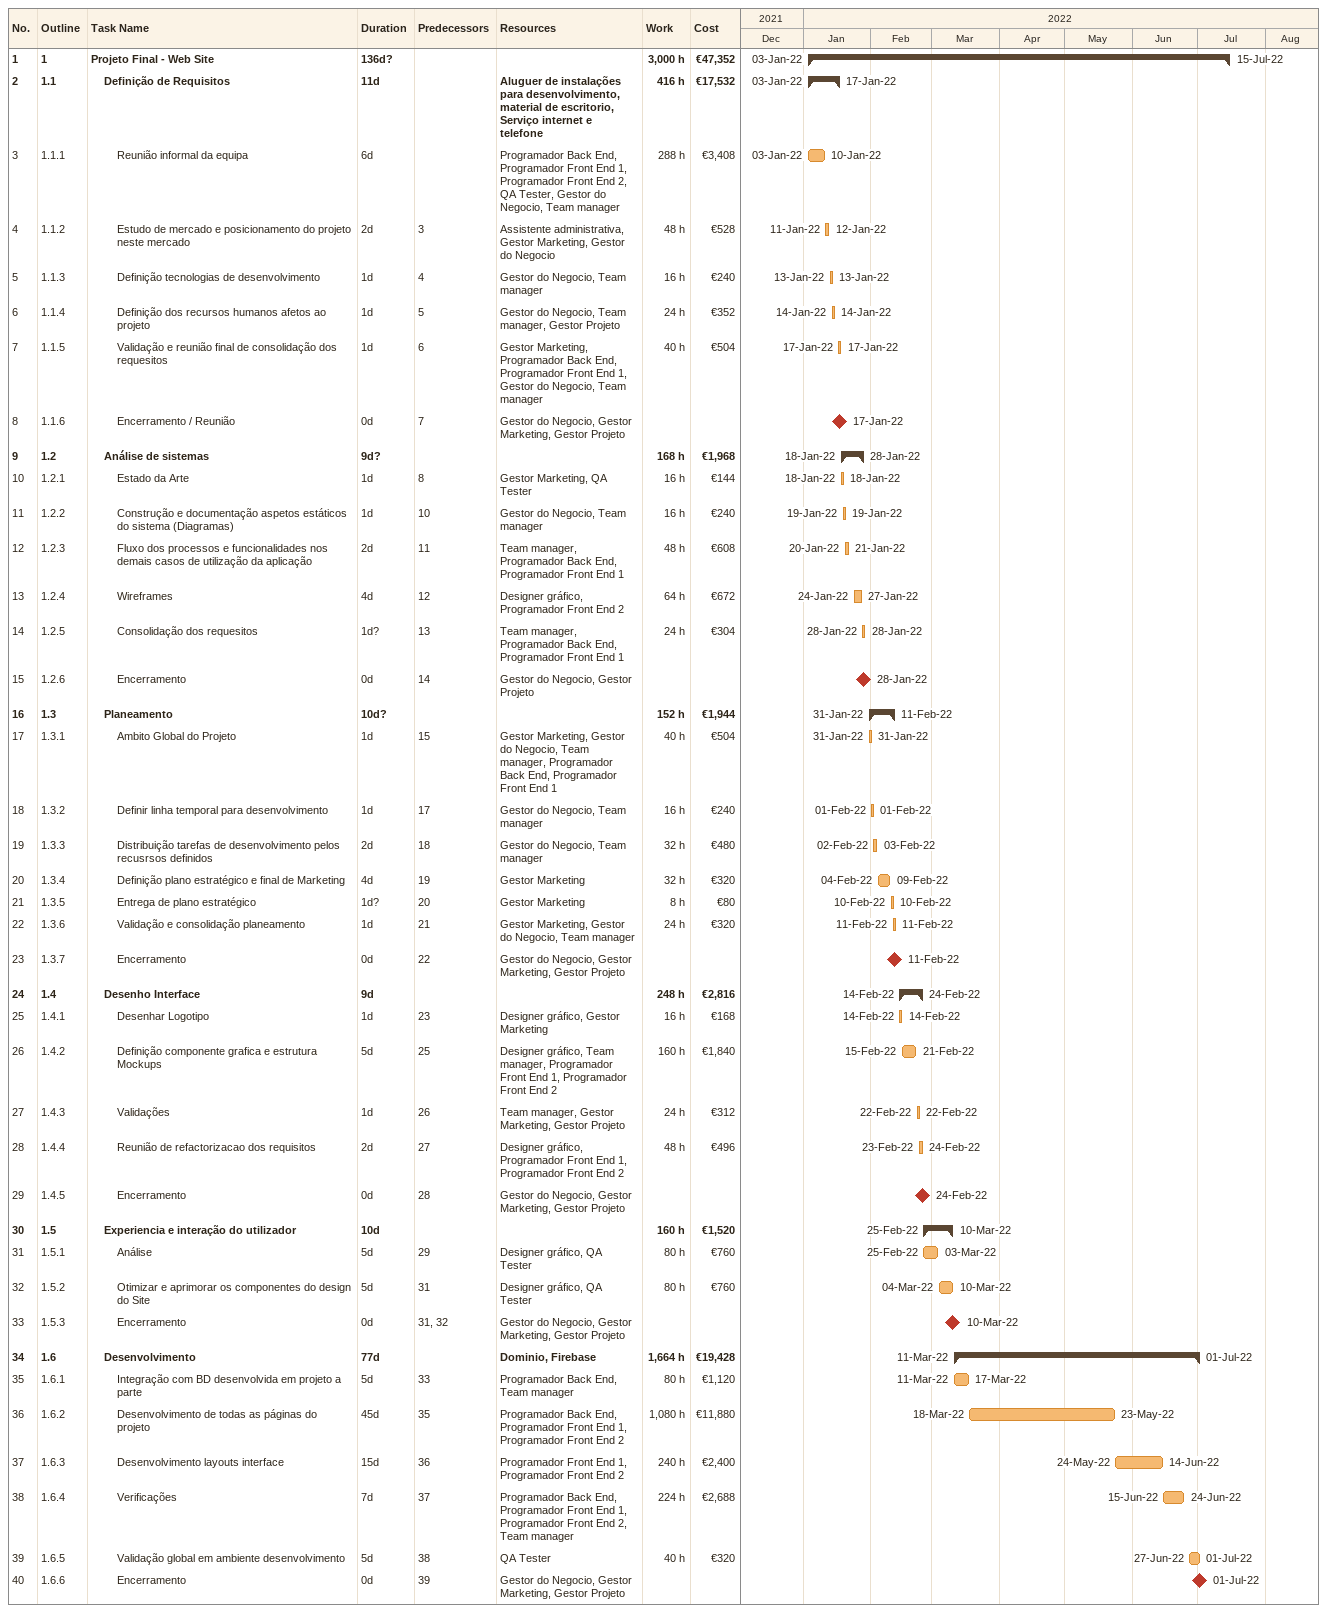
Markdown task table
| ID | WBS | Task | Duration | Start | Finish | Predecessors | Resources | Work (h) | Cost (€) |
|---|---|---|---|---|---|---|---|---|---|
| 1 | 1 | **Projeto Final - Web Site** | 136d? | 2022-01-03 | 2022-07-15 |  |  | 3000 | 47352 |
| 2 | 1.1 | **Definição de Requisitos** | 11d | 2022-01-03 | 2022-01-17 |  | Aluguer de instalações para desenvolvimento, material de escritorio, Serviço internet e telefone | 416 | 17532 |
| 3 | 1.1.1 | Reunião informal da equipa | 6d | 2022-01-03 | 2022-01-10 |  | Programador Back End, Programador Front End 1, Programador Front End 2, QA Tester, Gestor do Negocio, Team manager | 288 | 3408 |
| 4 | 1.1.2 | Estudo de mercado e posicionamento do projeto neste mercado | 2d | 2022-01-11 | 2022-01-12 | 3 | Assistente administrativa, Gestor Marketing, Gestor do Negocio | 48 | 528 |
| 5 | 1.1.3 | Definição tecnologias de desenvolvimento | 1d | 2022-01-13 | 2022-01-13 | 4 | Gestor do Negocio, Team manager | 16 | 240 |
| 6 | 1.1.4 | Definição dos recursos humanos afetos ao projeto | 1d | 2022-01-14 | 2022-01-14 | 5 | Gestor do Negocio, Team manager, Gestor Projeto | 24 | 352 |
| 7 | 1.1.5 | Validação e reunião final de consolidação dos requesitos | 1d | 2022-01-17 | 2022-01-17 | 6 | Gestor Marketing, Programador Back End, Programador Front End 1, Gestor do Negocio, Team manager | 40 | 504 |
| 8 | 1.1.6 | Encerramento / Reunião | 0d | 2022-01-17 | 2022-01-17 | 7 | Gestor do Negocio, Gestor Marketing, Gestor Projeto |  |  |
| 9 | 1.2 | **Análise de sistemas** | 9d? | 2022-01-18 | 2022-01-28 |  |  | 168 | 1968 |
| 10 | 1.2.1 | Estado da Arte | 1d | 2022-01-18 | 2022-01-18 | 8 | Gestor Marketing, QA Tester | 16 | 144 |
| 11 | 1.2.2 | Construção e documentação aspetos estáticos do sistema (Diagramas) | 1d | 2022-01-19 | 2022-01-19 | 10 | Gestor do Negocio, Team manager | 16 | 240 |
| 12 | 1.2.3 | Fluxo dos processos e funcionalidades nos demais casos de utilização da aplicação | 2d | 2022-01-20 | 2022-01-21 | 11 | Team manager, Programador Back End, Programador Front End 1 | 48 | 608 |
| 13 | 1.2.4 | Wireframes | 4d | 2022-01-24 | 2022-01-27 | 12 | Designer gráfico, Programador Front End 2 | 64 | 672 |
| 14 | 1.2.5 | Consolidação dos requesitos | 1d? | 2022-01-28 | 2022-01-28 | 13 | Team manager, Programador Back End, Programador Front End 1 | 24 | 304 |
| 15 | 1.2.6 | Encerramento | 0d | 2022-01-28 | 2022-01-28 | 14 | Gestor do Negocio, Gestor Projeto |  |  |
| 16 | 1.3 | **Planeamento** | 10d? | 2022-01-31 | 2022-02-11 |  |  | 152 | 1944 |
| 17 | 1.3.1 | Ambito Global do Projeto | 1d | 2022-01-31 | 2022-01-31 | 15 | Gestor Marketing, Gestor do Negocio, Team manager, Programador Back End, Programador Front End 1 | 40 | 504 |
| 18 | 1.3.2 | Definir linha temporal para desenvolvimento | 1d | 2022-02-01 | 2022-02-01 | 17 | Gestor do Negocio, Team manager | 16 | 240 |
| 19 | 1.3.3 | Distribuição tarefas de desenvolvimento pelos recusrsos definidos | 2d | 2022-02-02 | 2022-02-03 | 18 | Gestor do Negocio, Team manager | 32 | 480 |
| 20 | 1.3.4 | Definição plano estratégico e final de Marketing | 4d | 2022-02-04 | 2022-02-09 | 19 | Gestor Marketing | 32 | 320 |
| 21 | 1.3.5 | Entrega de plano estratégico | 1d? | 2022-02-10 | 2022-02-10 | 20 | Gestor Marketing | 8 | 80 |
| 22 | 1.3.6 | Validação e consolidação planeamento | 1d | 2022-02-11 | 2022-02-11 | 21 | Gestor Marketing, Gestor do Negocio, Team manager | 24 | 320 |
| 23 | 1.3.7 | Encerramento | 0d | 2022-02-11 | 2022-02-11 | 22 | Gestor do Negocio, Gestor Marketing, Gestor Projeto |  |  |
| 24 | 1.4 | **Desenho Interface** | 9d | 2022-02-14 | 2022-02-24 |  |  | 248 | 2816 |
| 25 | 1.4.1 | Desenhar Logotipo | 1d | 2022-02-14 | 2022-02-14 | 23 | Designer gráfico, Gestor Marketing | 16 | 168 |
| 26 | 1.4.2 | Definição componente grafica e estrutura Mockups | 5d | 2022-02-15 | 2022-02-21 | 25 | Designer gráfico, Team manager, Programador Front End 1, Programador Front End 2 | 160 | 1840 |
| 27 | 1.4.3 | Validações | 1d | 2022-02-22 | 2022-02-22 | 26 | Team manager, Gestor Marketing, Gestor Projeto | 24 | 312 |
| 28 | 1.4.4 | Reunião de refactorizacao dos requisitos | 2d | 2022-02-23 | 2022-02-24 | 27 | Designer gráfico, Programador Front End 1, Programador Front End 2 | 48 | 496 |
| 29 | 1.4.5 | Encerramento | 0d | 2022-02-24 | 2022-02-24 | 28 | Gestor do Negocio, Gestor Marketing, Gestor Projeto |  |  |
| 30 | 1.5 | **Experiencia e interação do utilizador** | 10d | 2022-02-25 | 2022-03-10 |  |  | 160 | 1520 |
| 31 | 1.5.1 | Análise | 5d | 2022-02-25 | 2022-03-03 | 29 | Designer gráfico, QA Tester | 80 | 760 |
| 32 | 1.5.2 | Otimizar e aprimorar os componentes do design do Site | 5d | 2022-03-04 | 2022-03-10 | 31 | Designer gráfico, QA Tester | 80 | 760 |
| 33 | 1.5.3 | Encerramento | 0d | 2022-03-10 | 2022-03-10 | 31, 32 | Gestor do Negocio, Gestor Marketing, Gestor Projeto |  |  |
| 34 | 1.6 | **Desenvolvimento** | 77d | 2022-03-11 | 2022-07-01 |  | Dominio, Firebase | 1664 | 19428 |
| 35 | 1.6.1 | Integração com BD desenvolvida em projeto a parte | 5d | 2022-03-11 | 2022-03-17 | 33 | Programador Back End, Team manager | 80 | 1120 |
| 36 | 1.6.2 | Desenvolvimento de todas as páginas do projeto | 45d | 2022-03-18 | 2022-05-23 | 35 | Programador Back End, Programador Front End 1, Programador Front End 2 | 1080 | 11880 |
| 37 | 1.6.3 | Desenvolvimento layouts interface | 15d | 2022-05-24 | 2022-06-14 | 36 | Programador Front End 1, Programador Front End 2 | 240 | 2400 |
| 38 | 1.6.4 | Verificações | 7d | 2022-06-15 | 2022-06-24 | 37 | Programador Back End, Programador Front End 1, Programador Front End 2, Team manager | 224 | 2688 |
| 39 | 1.6.5 | Validação global em ambiente desenvolvimento | 5d | 2022-06-27 | 2022-07-01 | 38 | QA Tester | 40 | 320 |
| 40 | 1.6.6 | Encerramento | 0d | 2022-07-01 | 2022-07-01 | 39 | Gestor do Negocio, Gestor Marketing, Gestor Projeto |  |  |
